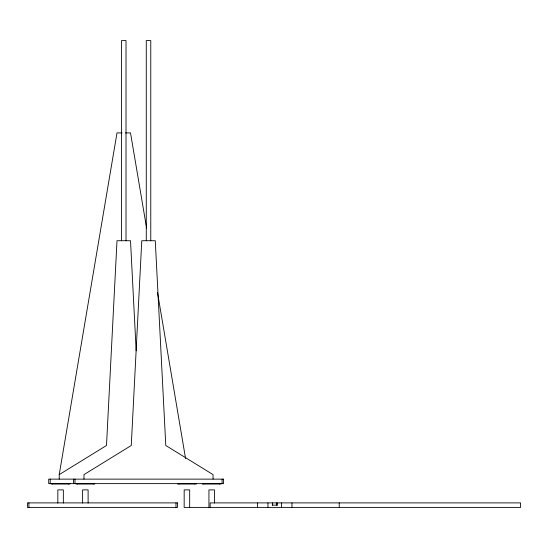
<?xml version="1.0" encoding="UTF-8"?>
<svg xmlns="http://www.w3.org/2000/svg" width="548" height="548" viewBox="0 0 548 548"><rect width="100%" height="100%" fill="white"/><g stroke="black" fill="none" stroke-linecap="round" stroke-linejoin="round"><path stroke-width="0.82" d="M59.218 479.13L59.218 474.623L117.005 132.904L122.067 132.904M59.218 474.623L106.497 445.49L117.005 240.73L130.513 240.73L136.157 350.789M125.444 132.904L130.513 132.904L146.638 228.249M272.198 505.14L277.199 505.14M157.482 292.372L185.587 458.594M339.239 502.893L339.239 507.393M291.961 502.893L291.961 507.393M281.453 502.893L281.453 507.393M272.445 502.893L272.445 505.14M267.945 502.893L267.945 507.393M257.437 502.893L257.437 507.393M222.07 479.13L222.07 483.631M221.07 483.631L221.07 484.007L202.308 484.007L202.308 483.631M219.57 483.631L219.57 484.007M214.439 503.016L214.439 489.885L208.939 489.885L208.939 507.393M213.062 479.13L213.062 474.623L165.784 445.49L155.276 240.73L141.768 240.73L131.267 445.49L83.981 474.623L83.981 479.13M210.158 507.393L210.158 502.893L520.6 502.893L520.6 507.393L184.169 507.393L184.169 489.885L189.677 489.885L189.677 507.393M203.808 483.631L203.808 484.007M196.3 483.631L196.3 484.007L177.545 484.007L177.545 483.631M194.8 483.631L194.8 484.007M179.045 483.631L179.045 484.007M175.99 502.893L175.99 507.393M150.775 240.73L150.775 40.607L146.275 40.607L146.275 240.73M126.013 240.73L126.013 40.607L121.505 40.607L121.505 240.73M94.742 483.631L94.742 484.007L75.98 484.007L75.98 483.631M93.242 483.631L93.242 484.007M88.112 503.016L88.112 489.885L82.611 489.885L82.611 503.016M77.48 483.631L77.48 484.007M74.98 479.13L74.98 483.631M73.48 479.13L73.48 483.631M69.973 483.631L69.973 484.007L51.211 484.007L51.211 483.631M68.473 483.631L68.473 484.007M63.349 503.016L63.349 489.885L57.841 489.885L57.841 503.016M52.718 483.631L52.718 484.007M50.211 479.13L50.211 483.631M28.9 502.893L28.9 507.393M276.946 502.893L276.946 505.14L276.946 502.893M223.57 479.13L48.71 479.13L48.71 483.631L223.57 483.631L223.57 479.13M177.49 502.893L27.4 502.893L27.4 507.393L177.49 507.393L177.49 502.893"/></g></svg>
